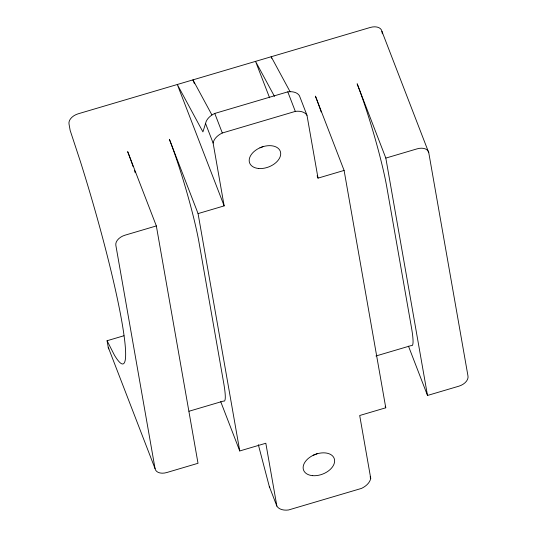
<?xml version="1.0" encoding="UTF-8"?>
<svg xmlns="http://www.w3.org/2000/svg" width="537" height="537" viewBox="0 0 537 537"><rect width="100%" height="100%" fill="white"/><g stroke="black" fill="none" stroke-linecap="round" stroke-linejoin="round"><path stroke-width="0.81" d="M344.103 170.43L318.025 178.136L306.983 115.287L299.445 95.754A14.747 9.465 -21.1 0 0 287.785 91.854L214.766 113.441A14.747 9.465 -21.1 0 0 205.564 123.503L202.919 131.874L177.304 84.497L224.144 205.886L198.066 213.598L239.744 450.959L265.822 443.253L276.864 506.082L277.354 506.807A14.747 9.465 -21.1 0 0 288.51 509.982L361.529 488.395A14.747 9.465 -21.1 0 0 370.731 478.333L359.696 415.504L385.774 407.791L344.103 170.43L315.427 96.123A76.496 7.357 73.5 0 1 321.186 111.958M224.144 205.886L213.115 143.057A14.747 9.465 -21.1 0 1 222.318 132.995L295.323 111.387A14.747 9.465 -21.1 0 1 306.983 115.287M156.341 225.929L125.047 235.179A10.928 7.008 -21.1 0 0 115.838 245.241L155.065 468.647A10.928 7.008 -21.1 0 0 166.718 472.547L198.012 463.29L156.341 225.929L127.665 151.629A76.496 7.357 73.5 0 1 133.149 166.658M427.499 395.46L385.828 158.093L417.121 148.843A10.928 7.008 -21.1 0 1 428.774 152.743L468.002 376.142A10.928 7.008 -21.1 0 1 458.793 386.21L427.499 395.46L408.489 346.184M155.065 468.647L108.226 347.258L107.078 340.733L123.933 335.753M188.99 411.255L223.493 401.058A76.496 7.357 73.5 0 0 223.614 382.539L199.099 242.912A76.496 7.357 73.5 0 0 169.39 139.291L198.066 213.598M375.947 355.991L411.255 345.553A76.496 7.357 73.5 0 0 411.376 327.033L386.862 187.413A76.496 7.357 73.5 0 0 357.152 83.792L385.828 158.093M290.101 91.733L271.185 56.747L271.782 58.305M274.454 96.358L255.538 61.372L269.581 97.774M211.867 114.858L192.951 79.872L194.441 83.745M107.078 340.733L114.408 355.132A174.847 16.815 73.5 0 0 80.443 161.657L70.146 130.377L68.998 123.852A10.928 7.008 -21.1 0 1 78.207 113.79L370.282 27.454A10.928 7.008 -21.1 0 1 381.935 31.354L428.774 152.743M258.331 444.683L269.305 486.529L276.864 506.082M287.785 91.854L295.323 111.387M317.119 175.8L318.025 178.136M385.177 406.227L385.774 407.791M370.127 476.769L370.731 478.333M214.766 113.441L222.318 132.995M205.564 123.503L213.115 143.057M220.727 401.683L239.744 450.959M381.935 31.354L382.364 33.797M134.451 170.457A76.496 7.357 73.5 0 1 135.23 172.766M108.897 348.956A10.928 7.008 -21.1 0 1 108.226 347.258M263.231 146.473A16.392 10.512 -21.1 0 1 259.921 147.816M269.809 487.254A14.747 9.465 -21.1 0 1 269.305 486.529M317.166 453.644A16.392 10.512 -21.1 0 1 313.178 455.201M258.72 168.49A16.392 10.512 -21.1 0 0 280.603 152.481A16.392 10.512 -21.1 0 0 255.538 150.347A16.392 10.512 -21.1 0 0 258.72 168.49M312.655 475.661A16.392 10.512 -21.1 0 0 334.531 459.659A16.392 10.512 -21.1 0 0 309.473 457.524A16.392 10.512 -21.1 0 0 312.655 475.661"/></g></svg>
